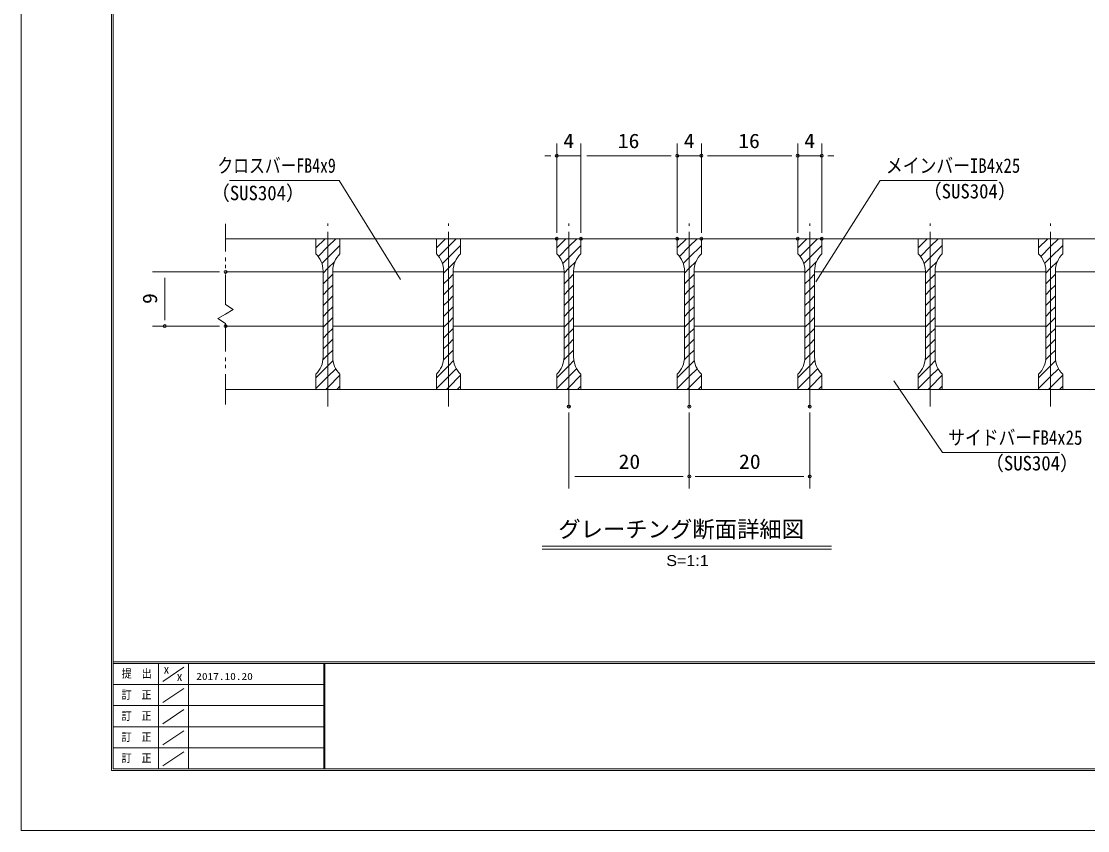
# Model space of a CAD drawing. Units: millimetres, scale not verified, with parts at other scales. Extents: x -1050 to 1050, y -742 to 742.
# Drawn here: x -1050 to -165, y -742 to -71 of the extents above; entities that cross this region are included whole.
import ezdxf
from ezdxf.enums import TextEntityAlignment as Align

# ---------------------------------------------------------------- set-up
doc = ezdxf.new("R2010")
doc.units = ezdxf.units.MM
doc.header["$LTSCALE"] = 5
doc.header["$PDMODE"] = 32
doc.header["$PDSIZE"] = 2.5
doc.linetypes.add('CHAIN1', pattern=[8, 5, -1, 1, -1])
doc.linetypes.add('DOUBLE_CHAIN1', pattern=[8.8, 5, -1, 0.6, -0.6, 0.6, -1])
for name, color, linetype, lineweight in [('0-0_7-図\u3000枠', 4, 'Continuous', 9), ('0-1_寸法注釈', 2, 'Continuous', 9), ('0-3_DEFPOINTS', 134, 'Continuous', 9), ('0-5_蓋', 5, 'Continuous', 9), ('0-6_中心線', 6, 'CHAIN1', 9), ('0-7_想像線', 134, 'DOUBLE_CHAIN1', 9), ('0-8_ハッチング', 4, 'Continuous', 9)]:
    doc.layers.add(name, color=color, linetype=linetype, lineweight=lineweight)
doc.styles.add('HG丸ｺﾞｼｯｸM-PRO', font='')
doc.styles.add('ＭＳ ゴシック', font='')
doc.styles.get('HG丸ｺﾞｼｯｸM-PRO').set_extended_font_data('HG丸ｺﾞｼｯｸM-PRO')
doc.styles.get('ＭＳ ゴシック').set_extended_font_data('MS Gothic')

msp = doc.modelspace()

# ---------------------------------------------------------------- linework, layer by layer
at = {"layer": '0-0_7-図\u3000枠'}
for p, q in [((-975, -692.5), (-975, 692.5)), ((-973.75, -691.25), (-973.75, 691.25)), ((998.75, -602.5), (-973.75, -602.5)), ((998.75, -603.75), (-973.75, -603.75)), ((-936.25, -691.192), (-936.25, -603.75)), ((-932.5, -618.606), (-915, -606.924)), ((-911.25, -603.75), (-911.25, -691.192)), ((-798.75, -603.75), (-798.75, -691.192)), ((-798, -603.75), (-798, -691.192)), ((-798.75, -621.25), (-973.75, -621.25)), ((-932.5, -636.247), (-915, -624.565)), ((-798.75, -638.75), (-973.75, -638.75)), ((-932.5, -653.747), (-915, -642.065)), ((-798.75, -656.25), (-973.75, -656.25)), ((-932.5, -671.247), (-915, -659.565)), ((-798.75, -673.75), (-973.75, -673.75)), ((-932.5, -688.747), (-915, -677.065)), ((1000, -692.5), (-975, -692.5)), ((998.75, -691.25), (-973.75, -691.25))]:
    msp.add_line(p, q, dxfattribs=at)
at = {"layer": '0-1_寸法注釈'}
for p, q in [((-605.45, -246.308), (-605.45, -172.4)), ((-585.45, -246.308), (-585.45, -172.4)), ((-585.45, -246.308), (-585.45, -172.4)), ((-505.45, -246.308), (-505.45, -172.4)), ((-505.45, -246.308), (-505.45, -172.4)), ((-485.45, -246.308), (-485.45, -172.4)), ((-485.45, -246.308), (-485.45, -172.4)), ((-405.45, -246.308), (-405.45, -172.4)), ((-405.45, -246.308), (-405.45, -172.4)), ((-385.45, -246.308), (-385.45, -172.4)), ((-610.45, -182.4), (-615.45, -182.4)), ((-585.45, -182.4), (-605.45, -182.4)), ((-580.45, -182.4), (-510.45, -182.4)), ((-580.45, -182.4), (-575.45, -182.4)), ((-510.45, -182.4), (-515.45, -182.4)), ((-505.45, -182.4), (-485.45, -182.4)), ((-480.45, -182.4), (-410.45, -182.4)), ((-480.45, -182.4), (-475.45, -182.4)), ((-410.45, -182.4), (-415.45, -182.4)), ((-405.45, -182.4), (-385.45, -182.4)), ((-380.45, -182.4), (-375.45, -182.4)), ((-885.45, -278.808), (-940.989, -278.808)), ((-930.989, -283.808), (-930.989, -318.808)), ((-885.45, -323.808), (-940.989, -323.808)), ((-595.45, -395.535), (-595.45, -458.554)), ((-495.45, -395.535), (-495.45, -458.554)), ((-495.45, -395.535), (-495.45, -458.554)), ((-395.45, -395.535), (-395.45, -458.554)), ((-590.45, -448.554), (-500.45, -448.554)), ((-490.45, -448.554), (-400.45, -448.554)), ((-617.576, -506.327), (-377.371, -506.327)), ((-617.576, -508.827), (-377.371, -508.827))]:
    msp.add_line(p, q, dxfattribs=at)
for points in [[(-877.188, -202.884), (-786.015, -202.884), (-735.211, -285.202)], [(-239.764, -202.917), (-336.954, -202.917), (-390.465, -287.166)], [(-188.143, -428.617), (-285.333, -428.617), (-325.643, -369.297)]]:
    msp.add_lwpolyline(points, dxfattribs=at)
at = {"layer": '0-3_DEFPOINTS'}
msp.add_lwpolyline([(-1050, -742.5), (-1050, 742.5), (1050, 742.5), (1050, -742.5)], close=True, dxfattribs=at)
for p in [(-605.45, -182.4), (-505.45, -182.4), (-485.45, -182.4), (-405.45, -182.4), (-385.45, -182.4), (-605.45, -251.308), (-585.45, -251.308), (-505.45, -251.308), (-485.45, -251.308), (-405.45, -251.308), (-385.45, -251.308), (-880.45, -278.808), (-930.989, -323.808), (-880.45, -323.808), (-595.45, -390.535), (-495.45, -390.535), (-395.45, -390.535), (-495.45, -448.554), (-395.45, -448.554)]:
    msp.add_point(p, dxfattribs=at)
at = {"layer": '0-5_蓋'}
for p, q in [((-880.45, -251.308), (-110.45, -251.308)), ((-805.45, -263.808), (-805.45, -251.308)), ((-785.45, -251.308), (-805.45, -251.308)), ((-785.45, -263.808), (-785.45, -251.308)), ((-685.45, -251.308), (-705.45, -251.308)), ((-705.45, -263.808), (-705.45, -251.308)), ((-685.45, -263.808), (-685.45, -251.308)), ((-585.45, -251.308), (-605.45, -251.308)), ((-605.45, -263.808), (-605.45, -251.308)), ((-585.45, -263.808), (-585.45, -251.308)), ((-485.45, -251.308), (-505.45, -251.308)), ((-505.45, -263.808), (-505.45, -251.308)), ((-485.45, -263.808), (-485.45, -251.308)), ((-405.45, -263.808), (-405.45, -251.308)), ((-385.45, -251.308), (-405.45, -251.308)), ((-385.45, -263.808), (-385.45, -251.308)), ((-305.45, -263.808), (-305.45, -251.308)), ((-285.45, -251.308), (-305.45, -251.308)), ((-285.45, -263.808), (-285.45, -251.308)), ((-205.45, -263.808), (-205.45, -251.308)), ((-185.45, -251.308), (-205.45, -251.308)), ((-185.45, -263.808), (-185.45, -251.308)), ((-880.45, -278.808), (-799.45, -278.808)), ((-799.45, -278.091), (-799.45, -349.525)), ((-791.45, -278.091), (-791.45, -349.525)), ((-791.45, -278.808), (-699.45, -278.808)), ((-699.45, -278.091), (-699.45, -349.525)), ((-691.45, -278.091), (-691.45, -349.525)), ((-691.45, -278.808), (-599.45, -278.808)), ((-599.45, -278.091), (-599.45, -349.525)), ((-591.45, -278.091), (-591.45, -349.525)), ((-591.45, -278.808), (-499.45, -278.808)), ((-499.45, -278.091), (-499.45, -349.525)), ((-491.45, -278.091), (-491.45, -349.525)), ((-491.45, -278.808), (-399.45, -278.808)), ((-399.45, -278.091), (-399.45, -349.525)), ((-391.45, -278.091), (-391.45, -349.525)), ((-391.45, -278.808), (-299.45, -278.808)), ((-299.45, -278.091), (-299.45, -349.525)), ((-291.45, -278.091), (-291.45, -349.525)), ((-291.45, -278.808), (-199.45, -278.808)), ((-199.45, -278.091), (-199.45, -349.525)), ((-191.45, -278.091), (-191.45, -349.525)), ((-191.45, -278.808), (-110.45, -278.808)), ((-880.45, -323.808), (-799.45, -323.808)), ((-791.45, -323.808), (-699.45, -323.808)), ((-691.45, -323.808), (-599.45, -323.808)), ((-591.45, -323.808), (-499.45, -323.808)), ((-491.45, -323.808), (-399.45, -323.808)), ((-391.45, -323.808), (-299.45, -323.808)), ((-291.45, -323.808), (-199.45, -323.808)), ((-191.45, -323.808), (-110.45, -323.808)), ((-805.45, -363.808), (-805.45, -376.308)), ((-785.45, -363.808), (-785.45, -376.308)), ((-705.45, -363.808), (-705.45, -376.308)), ((-685.45, -363.808), (-685.45, -376.308)), ((-605.45, -363.808), (-605.45, -376.308)), ((-585.45, -363.808), (-585.45, -376.308)), ((-505.45, -363.808), (-505.45, -376.308)), ((-485.45, -363.808), (-485.45, -376.308)), ((-405.45, -363.808), (-405.45, -376.308)), ((-385.45, -363.808), (-385.45, -376.308)), ((-305.45, -363.808), (-305.45, -376.308)), ((-285.45, -363.808), (-285.45, -376.308)), ((-205.45, -363.808), (-205.45, -376.308)), ((-185.45, -363.808), (-185.45, -376.308)), ((-880.45, -376.308), (-110.45, -376.308)), ((-805.45, -376.308), (-785.45, -376.308)), ((-705.45, -376.308), (-685.45, -376.308)), ((-605.45, -376.308), (-585.45, -376.308)), ((-505.45, -376.308), (-485.45, -376.308)), ((-405.45, -376.308), (-385.45, -376.308)), ((-305.45, -376.308), (-285.45, -376.308)), ((-205.45, -376.308), (-185.45, -376.308))]:
    msp.add_line(p, q, dxfattribs=at)
for centre, start, end in [((-819.45, -278.091), 0, 45.573), ((-771.45, -278.091), 134.427, 180), ((-719.45, -278.091), 0, 45.573), ((-671.45, -278.091), 134.427, 180), ((-619.45, -278.091), 0, 45.573), ((-571.45, -278.091), 134.427, 180), ((-519.45, -278.091), 0, 45.573), ((-471.45, -278.091), 134.427, 180), ((-419.45, -278.091), 0, 45.573), ((-371.45, -278.091), 134.427, 180), ((-319.45, -278.091), 0, 45.573), ((-271.45, -278.091), 134.427, 180), ((-219.45, -278.091), 0, 45.573), ((-171.45, -278.091), 134.427, 180), ((-819.45, -349.525), 314.427, 0), ((-771.45, -349.525), 180, 225.573), ((-719.45, -349.525), 314.427, 0), ((-671.45, -349.525), 180, 225.573), ((-619.45, -349.525), 314.427, 0), ((-571.45, -349.525), 180, 225.573), ((-519.45, -349.525), 314.427, 0), ((-471.45, -349.525), 180, 225.573), ((-419.45, -349.525), 314.427, 0), ((-371.45, -349.525), 180, 225.573), ((-319.45, -349.525), 314.427, 0), ((-271.45, -349.525), 180, 225.573), ((-219.45, -349.525), 314.427, 0), ((-171.45, -349.525), 180, 225.573)]:
    msp.add_arc(centre, 20, start, end, dxfattribs=at)
at = {"layer": '0-6_中心線'}
for p, q in [((-795.45, -390.535), (-795.45, -238.606)), ((-695.45, -390.535), (-695.45, -238.606)), ((-595.45, -390.535), (-595.45, -238.606)), ((-495.45, -390.535), (-495.45, -238.606)), ((-395.45, -390.535), (-395.45, -238.606)), ((-295.45, -390.535), (-295.45, -238.606)), ((-195.45, -390.535), (-195.45, -238.606))]:
    msp.add_line(p, q, dxfattribs=at)
at = {"layer": '0-7_想像線'}
for p, q in [((-880.45, -305.859), (-880.45, -238.808)), ((-880.45, -388.808), (-880.45, -321.757))]:
    msp.add_line(p, q, dxfattribs=at)
for points in [[(-880.45, -305.859), (-874.157, -310.072), (-880.45, -313.808)], [(-880.45, -321.757), (-886.743, -317.545), (-880.45, -313.808)]]:
    msp.add_lwpolyline(points, dxfattribs=at)
at = {"layer": '0-8_ハッチング'}
for p, q in [((-805.45, -251.308), (-805.45, -263.808)), ((-805.45, -258.891), (-797.868, -251.308)), ((-705.45, -251.308), (-705.45, -263.808)), ((-705.45, -258.891), (-697.868, -251.308)), ((-605.45, -251.308), (-605.45, -263.808)), ((-605.45, -258.891), (-597.868, -251.308)), ((-505.45, -251.308), (-505.45, -263.808)), ((-505.45, -258.891), (-497.868, -251.308)), ((-405.45, -251.308), (-405.45, -263.808)), ((-405.45, -258.891), (-397.868, -251.308)), ((-305.45, -251.308), (-305.45, -263.808)), ((-305.45, -258.891), (-297.868, -251.308)), ((-205.45, -251.308), (-205.45, -263.808)), ((-205.45, -258.891), (-197.868, -251.308)), ((-799.45, -278.091), (-799.45, -349.525)), ((-795.45, -284.812), (-791.45, -280.812)), ((-791.45, -349.525), (-791.45, -278.091)), ((-699.45, -278.091), (-699.45, -349.525)), ((-695.45, -284.812), (-691.45, -280.812)), ((-691.45, -349.525), (-691.45, -278.091)), ((-599.45, -278.091), (-599.45, -349.525)), ((-595.45, -284.812), (-591.45, -280.812)), ((-591.45, -349.525), (-591.45, -278.091)), ((-499.45, -278.091), (-499.45, -349.525)), ((-495.45, -284.812), (-491.45, -280.812)), ((-491.45, -349.525), (-491.45, -278.091)), ((-399.45, -278.091), (-399.45, -349.525)), ((-395.45, -284.812), (-391.45, -280.812)), ((-391.45, -349.525), (-391.45, -278.091)), ((-299.45, -278.091), (-299.45, -349.525)), ((-295.45, -284.812), (-291.45, -280.812)), ((-291.45, -349.525), (-291.45, -278.091)), ((-199.45, -278.091), (-199.45, -349.525)), ((-195.45, -284.812), (-191.45, -280.812)), ((-191.45, -349.525), (-191.45, -278.091)), ((-799.45, -288.812), (-795.45, -284.812)), ((-795.45, -293.792), (-791.45, -289.792)), ((-699.45, -288.812), (-695.45, -284.812)), ((-695.45, -293.792), (-691.45, -289.792)), ((-599.45, -288.812), (-595.45, -284.812)), ((-595.45, -293.792), (-591.45, -289.792)), ((-499.45, -288.812), (-495.45, -284.812)), ((-495.45, -293.792), (-491.45, -289.792)), ((-399.45, -288.812), (-395.45, -284.812)), ((-395.45, -293.792), (-391.45, -289.792)), ((-299.45, -288.812), (-295.45, -284.812)), ((-295.45, -293.792), (-291.45, -289.792)), ((-199.45, -288.812), (-195.45, -284.812)), ((-195.45, -293.792), (-191.45, -289.792)), ((-799.45, -297.792), (-795.45, -293.792)), ((-795.45, -302.772), (-791.45, -298.772)), ((-699.45, -297.792), (-695.45, -293.792)), ((-695.45, -302.772), (-691.45, -298.772)), ((-599.45, -297.792), (-595.45, -293.792)), ((-595.45, -302.772), (-591.45, -298.772)), ((-499.45, -297.792), (-495.45, -293.792)), ((-495.45, -302.772), (-491.45, -298.772)), ((-399.45, -297.792), (-395.45, -293.792)), ((-395.45, -302.772), (-391.45, -298.772)), ((-299.45, -297.792), (-295.45, -293.792)), ((-295.45, -302.772), (-291.45, -298.772)), ((-199.45, -297.792), (-195.45, -293.792)), ((-195.45, -302.772), (-191.45, -298.772)), ((-799.45, -306.772), (-795.45, -302.772)), ((-795.45, -311.752), (-791.45, -307.752)), ((-699.45, -306.772), (-695.45, -302.772)), ((-695.45, -311.752), (-691.45, -307.752)), ((-599.45, -306.772), (-595.45, -302.772)), ((-595.45, -311.752), (-591.45, -307.752)), ((-499.45, -306.772), (-495.45, -302.772)), ((-495.45, -311.752), (-491.45, -307.752)), ((-399.45, -306.772), (-395.45, -302.772)), ((-395.45, -311.752), (-391.45, -307.752)), ((-299.45, -306.772), (-295.45, -302.772)), ((-295.45, -311.752), (-291.45, -307.752)), ((-199.45, -306.772), (-195.45, -302.772)), ((-195.45, -311.752), (-191.45, -307.752)), ((-799.45, -315.752), (-795.45, -311.752)), ((-795.45, -320.733), (-791.45, -316.733)), ((-699.45, -315.752), (-695.45, -311.752)), ((-695.45, -320.733), (-691.45, -316.733)), ((-599.45, -315.752), (-595.45, -311.752)), ((-595.45, -320.733), (-591.45, -316.733)), ((-499.45, -315.752), (-495.45, -311.752)), ((-495.45, -320.733), (-491.45, -316.733)), ((-399.45, -315.752), (-395.45, -311.752)), ((-395.45, -320.733), (-391.45, -316.733)), ((-299.45, -315.752), (-295.45, -311.752)), ((-295.45, -320.733), (-291.45, -316.733)), ((-199.45, -315.752), (-195.45, -311.752)), ((-195.45, -320.733), (-191.45, -316.733)), ((-799.45, -324.733), (-795.45, -320.733)), ((-795.45, -329.713), (-791.45, -325.713)), ((-699.45, -324.733), (-695.45, -320.733)), ((-695.45, -329.713), (-691.45, -325.713)), ((-599.45, -324.733), (-595.45, -320.733)), ((-595.45, -329.713), (-591.45, -325.713)), ((-499.45, -324.733), (-495.45, -320.733)), ((-495.45, -329.713), (-491.45, -325.713)), ((-399.45, -324.733), (-395.45, -320.733)), ((-395.45, -329.713), (-391.45, -325.713)), ((-299.45, -324.733), (-295.45, -320.733)), ((-295.45, -329.713), (-291.45, -325.713)), ((-199.45, -324.733), (-195.45, -320.733)), ((-195.45, -329.713), (-191.45, -325.713)), ((-799.45, -333.713), (-795.45, -329.713)), ((-795.45, -338.693), (-791.45, -334.693)), ((-699.45, -333.713), (-695.45, -329.713)), ((-695.45, -338.693), (-691.45, -334.693)), ((-599.45, -333.713), (-595.45, -329.713)), ((-595.45, -338.693), (-591.45, -334.693)), ((-499.45, -333.713), (-495.45, -329.713)), ((-495.45, -338.693), (-491.45, -334.693)), ((-399.45, -333.713), (-395.45, -329.713)), ((-395.45, -338.693), (-391.45, -334.693)), ((-299.45, -333.713), (-295.45, -329.713)), ((-295.45, -338.693), (-291.45, -334.693)), ((-199.45, -333.713), (-195.45, -329.713)), ((-195.45, -338.693), (-191.45, -334.693)), ((-799.45, -342.693), (-795.45, -338.693)), ((-699.45, -342.693), (-695.45, -338.693)), ((-599.45, -342.693), (-595.45, -338.693)), ((-499.45, -342.693), (-495.45, -338.693)), ((-399.45, -342.693), (-395.45, -338.693)), ((-299.45, -342.693), (-295.45, -338.693)), ((-199.45, -342.693), (-195.45, -338.693)), ((-788.164, -376.308), (-785.45, -373.594)), ((-688.164, -376.308), (-685.45, -373.594)), ((-588.164, -376.308), (-585.45, -373.594)), ((-488.164, -376.308), (-485.45, -373.594)), ((-388.164, -376.308), (-385.45, -373.594)), ((-288.164, -376.308), (-285.45, -373.594)), ((-188.164, -376.308), (-185.45, -373.594))]:
    msp.add_line(p, q, dxfattribs=at)
for points in [[(-805.45, -363.808), (-805.45, -376.308), (-795.45, -376.308), (-795.45, -251.308), (-805.45, -251.308)], [(-803.56, -265.981), (-795.45, -257.871), (-788.888, -251.308)], [(-795.45, -251.308), (-795.45, -376.308), (-785.45, -376.308), (-785.45, -363.808)], [(-785.45, -263.808), (-785.45, -251.308), (-795.45, -251.308)], [(-705.45, -363.808), (-705.45, -376.308), (-695.45, -376.308), (-695.45, -251.308), (-705.45, -251.308)], [(-703.56, -265.981), (-695.45, -257.871), (-688.888, -251.308)], [(-695.45, -251.308), (-695.45, -376.308), (-685.45, -376.308), (-685.45, -363.808)], [(-685.45, -263.808), (-685.45, -251.308), (-695.45, -251.308)], [(-605.45, -363.808), (-605.45, -376.308), (-595.45, -376.308), (-595.45, -251.308), (-605.45, -251.308)], [(-603.56, -265.981), (-595.45, -257.871), (-588.888, -251.308)], [(-595.45, -251.308), (-595.45, -376.308), (-585.45, -376.308), (-585.45, -363.808)], [(-585.45, -263.808), (-585.45, -251.308), (-595.45, -251.308)], [(-505.45, -363.808), (-505.45, -376.308), (-495.45, -376.308), (-495.45, -251.308), (-505.45, -251.308)], [(-503.56, -265.981), (-495.45, -257.871), (-488.888, -251.308)], [(-495.45, -251.308), (-495.45, -376.308), (-485.45, -376.308), (-485.45, -363.808)], [(-485.45, -263.808), (-485.45, -251.308), (-495.45, -251.308)], [(-405.45, -363.808), (-405.45, -376.308), (-395.45, -376.308), (-395.45, -251.308), (-405.45, -251.308)], [(-403.56, -265.981), (-395.45, -257.871), (-388.888, -251.308)], [(-395.45, -251.308), (-395.45, -376.308), (-385.45, -376.308), (-385.45, -363.808)], [(-385.45, -263.808), (-385.45, -251.308), (-395.45, -251.308)], [(-305.45, -363.808), (-305.45, -376.308), (-295.45, -376.308), (-295.45, -251.308), (-305.45, -251.308)], [(-303.56, -265.981), (-295.45, -257.871), (-288.888, -251.308)], [(-295.45, -251.308), (-295.45, -376.308), (-285.45, -376.308), (-285.45, -363.808)], [(-285.45, -263.808), (-285.45, -251.308), (-295.45, -251.308)], [(-205.45, -363.808), (-205.45, -376.308), (-195.45, -376.308), (-195.45, -251.308), (-205.45, -251.308)], [(-203.56, -265.981), (-195.45, -257.871), (-188.888, -251.308)], [(-195.45, -251.308), (-195.45, -376.308), (-185.45, -376.308), (-185.45, -363.808)], [(-185.45, -263.808), (-185.45, -251.308), (-195.45, -251.308)], [(-800.45, -271.851), (-795.45, -266.851), (-785.45, -256.851)], [(-700.45, -271.851), (-695.45, -266.851), (-685.45, -256.851)], [(-600.45, -271.851), (-595.45, -266.851), (-585.45, -256.851)], [(-500.45, -271.851), (-495.45, -266.851), (-485.45, -256.851)], [(-400.45, -271.851), (-395.45, -266.851), (-385.45, -256.851)], [(-300.45, -271.851), (-295.45, -266.851), (-285.45, -256.851)], [(-200.45, -271.851), (-195.45, -266.851), (-185.45, -256.851)], [(-799.45, -279.831), (-795.45, -275.831), (-789.717, -270.098)], [(-699.45, -279.831), (-695.45, -275.831), (-689.717, -270.098)], [(-599.45, -279.831), (-595.45, -275.831), (-589.717, -270.098)], [(-499.45, -279.831), (-495.45, -275.831), (-489.717, -270.098)], [(-399.45, -279.831), (-395.45, -275.831), (-389.717, -270.098)], [(-299.45, -279.831), (-295.45, -275.831), (-289.717, -270.098)], [(-199.45, -279.831), (-195.45, -275.831), (-189.717, -270.098)], [(-799.636, -351.859), (-795.45, -347.673), (-791.45, -343.673)], [(-699.636, -351.859), (-695.45, -347.673), (-691.45, -343.673)], [(-599.636, -351.859), (-595.45, -347.673), (-591.45, -343.673)], [(-499.636, -351.859), (-495.45, -347.673), (-491.45, -343.673)], [(-399.636, -351.859), (-395.45, -347.673), (-391.45, -343.673)], [(-299.636, -351.859), (-295.45, -347.673), (-291.45, -343.673)], [(-199.636, -351.859), (-195.45, -347.673), (-191.45, -343.673)], [(-805.45, -366.654), (-795.45, -356.654), (-791.219, -352.423)], [(-705.45, -366.654), (-695.45, -356.654), (-691.219, -352.423)], [(-605.45, -366.654), (-595.45, -356.654), (-591.219, -352.423)], [(-505.45, -366.654), (-495.45, -356.654), (-491.219, -352.423)], [(-405.45, -366.654), (-395.45, -356.654), (-391.219, -352.423)], [(-305.45, -366.654), (-295.45, -356.654), (-291.219, -352.423)], [(-205.45, -366.654), (-195.45, -356.654), (-191.219, -352.423)], [(-805.45, -375.634), (-795.45, -365.634), (-788.952, -359.136)], [(-705.45, -375.634), (-695.45, -365.634), (-688.952, -359.136)], [(-605.45, -375.634), (-595.45, -365.634), (-588.952, -359.136)], [(-505.45, -375.634), (-495.45, -365.634), (-488.952, -359.136)], [(-405.45, -375.634), (-395.45, -365.634), (-388.952, -359.136)], [(-305.45, -375.634), (-295.45, -365.634), (-288.952, -359.136)], [(-205.45, -375.634), (-195.45, -365.634), (-188.952, -359.136)], [(-797.144, -376.308), (-795.45, -374.614), (-785.45, -364.614)], [(-697.144, -376.308), (-695.45, -374.614), (-685.45, -364.614)], [(-597.144, -376.308), (-595.45, -374.614), (-585.45, -364.614)], [(-497.144, -376.308), (-495.45, -374.614), (-485.45, -364.614)], [(-397.144, -376.308), (-395.45, -374.614), (-385.45, -364.614)], [(-297.144, -376.308), (-295.45, -374.614), (-285.45, -364.614)], [(-197.144, -376.308), (-195.45, -374.614), (-185.45, -364.614)]]:
    msp.add_lwpolyline(points, dxfattribs=at)
for centre, start, end in [((-819.45, -278.091), 0, 45.573), ((-771.45, -278.091), 134.427, 180), ((-719.45, -278.091), 0, 45.573), ((-671.45, -278.091), 134.427, 180), ((-619.45, -278.091), 0, 45.573), ((-571.45, -278.091), 134.427, 180), ((-519.45, -278.091), 0, 45.573), ((-471.45, -278.091), 134.427, 180), ((-419.45, -278.091), 0, 45.573), ((-371.45, -278.091), 134.427, 180), ((-319.45, -278.091), 0, 45.573), ((-271.45, -278.091), 134.427, 180), ((-219.45, -278.091), 0, 45.573), ((-171.45, -278.091), 134.427, 180), ((-819.45, -349.525), 314.427, 0), ((-771.45, -349.525), 180, 225.573), ((-719.45, -349.525), 314.427, 0), ((-671.45, -349.525), 180, 225.573), ((-619.45, -349.525), 314.427, 0), ((-571.45, -349.525), 180, 225.573), ((-519.45, -349.525), 314.427, 0), ((-471.45, -349.525), 180, 225.573), ((-419.45, -349.525), 314.427, 0), ((-371.45, -349.525), 180, 225.573), ((-319.45, -349.525), 314.427, 0), ((-271.45, -349.525), 180, 225.573), ((-219.45, -349.525), 314.427, 0), ((-171.45, -349.525), 180, 225.573)]:
    msp.add_arc(centre, 20, start, end, dxfattribs=at)

# ---------------------------------------------------------------- texts
at = {"layer": '0-0_7-図\u3000枠', "color": 5, "style": 'ＭＳ ゴシック'}
for s, height, width, p in [('提\u3000出', 6.745, 0.9, (-966.593, -617.56)), ('X', 5.755, 1.2, (-931.902, -614.076)), ('X', 5.755, 1.2, (-920.995, -620.022)), ('2017.10.20', 5.755, 1.2, (-904.801, -619.113)), ('訂\u3000正', 6.745, 0.9, (-966.76, -635.201)), ('訂\u3000正', 6.745, 0.9, (-966.76, -652.701)), ('訂\u3000正', 6.745, 0.9, (-966.76, -670.201)), ('訂\u3000正', 6.745, 0.9, (-966.76, -687.701))]:
    msp.add_text(s, height=height, dxfattribs=dict(at, width=width)).set_placement(p, align=Align.BOTTOM_LEFT)
at = {"layer": '0-1_寸法注釈', "color": 7}
for s, height, style, width, p in [('4', 12.02, 'ＭＳ ゴシック', 1.1, (-600.035, -179.713)), ('16', 12.02, 'ＭＳ ゴシック', 1.1, (-554.838, -179.713)), ('4', 12.02, 'ＭＳ ゴシック', 1.1, (-500.035, -179.713)), ('16', 12.02, 'ＭＳ ゴシック', 1.1, (-454.838, -179.713)), ('4', 12.02, 'ＭＳ ゴシック', 1.1, (-400.035, -179.713)), ('クロスバーFB4x9', 12.02, 'ＭＳ ゴシック', 0.8, (-887.208, -200.197)), ('メインバーIB4x25', 12.03, 'ＭＳ ゴシック', 0.85, (-332.177, -200.23)), ('（SUS304）', 12.02, 'ＭＳ ゴシック', 0.95, (-892.467, -222.956)), ('（SUS304）', 12.02, 'ＭＳ ゴシック', 0.95, (-301.468, -221.473)), ('サイドバーFB4x25', 12.03, 'ＭＳ ゴシック', 0.85, (-280.556, -425.93)), ('20', 12.02, 'ＭＳ ゴシック', 1.1, (-554.183, -445.867)), ('20', 12.02, 'ＭＳ ゴシック', 1.1, (-454.183, -445.867)), ('（SUS304）', 12.02, 'ＭＳ ゴシック', 0.95, (-249.847, -447.174)), ('S=1:1', 9.054, 'HG丸ｺﾞｼｯｸM-PRO', 1.1, (-514.549, -525.628))]:
    msp.add_text(s, height=height, dxfattribs=dict(at, style=style, width=width)).set_placement(p, align=Align.BOTTOM_LEFT)
at = {"layer": '0-1_寸法注釈', "color": 7, "style": 'ＭＳ ゴシック', "width": 1.1}
msp.add_text('9', height=12.02, rotation=90, dxfattribs=at).set_placement((-933.676, -305.457), align=Align.BOTTOM_LEFT)
at = {"layer": '0-1_寸法注釈', "color": 7, "style": 'HG丸ｺﾞｼｯｸM-PRO'}
msp.add_text('グレーチング断面詳細図', height=13.6, dxfattribs=at).set_placement((-604.214, -503.216), align=Align.BOTTOM_LEFT)

doc.saveas('drawing.dxf')
